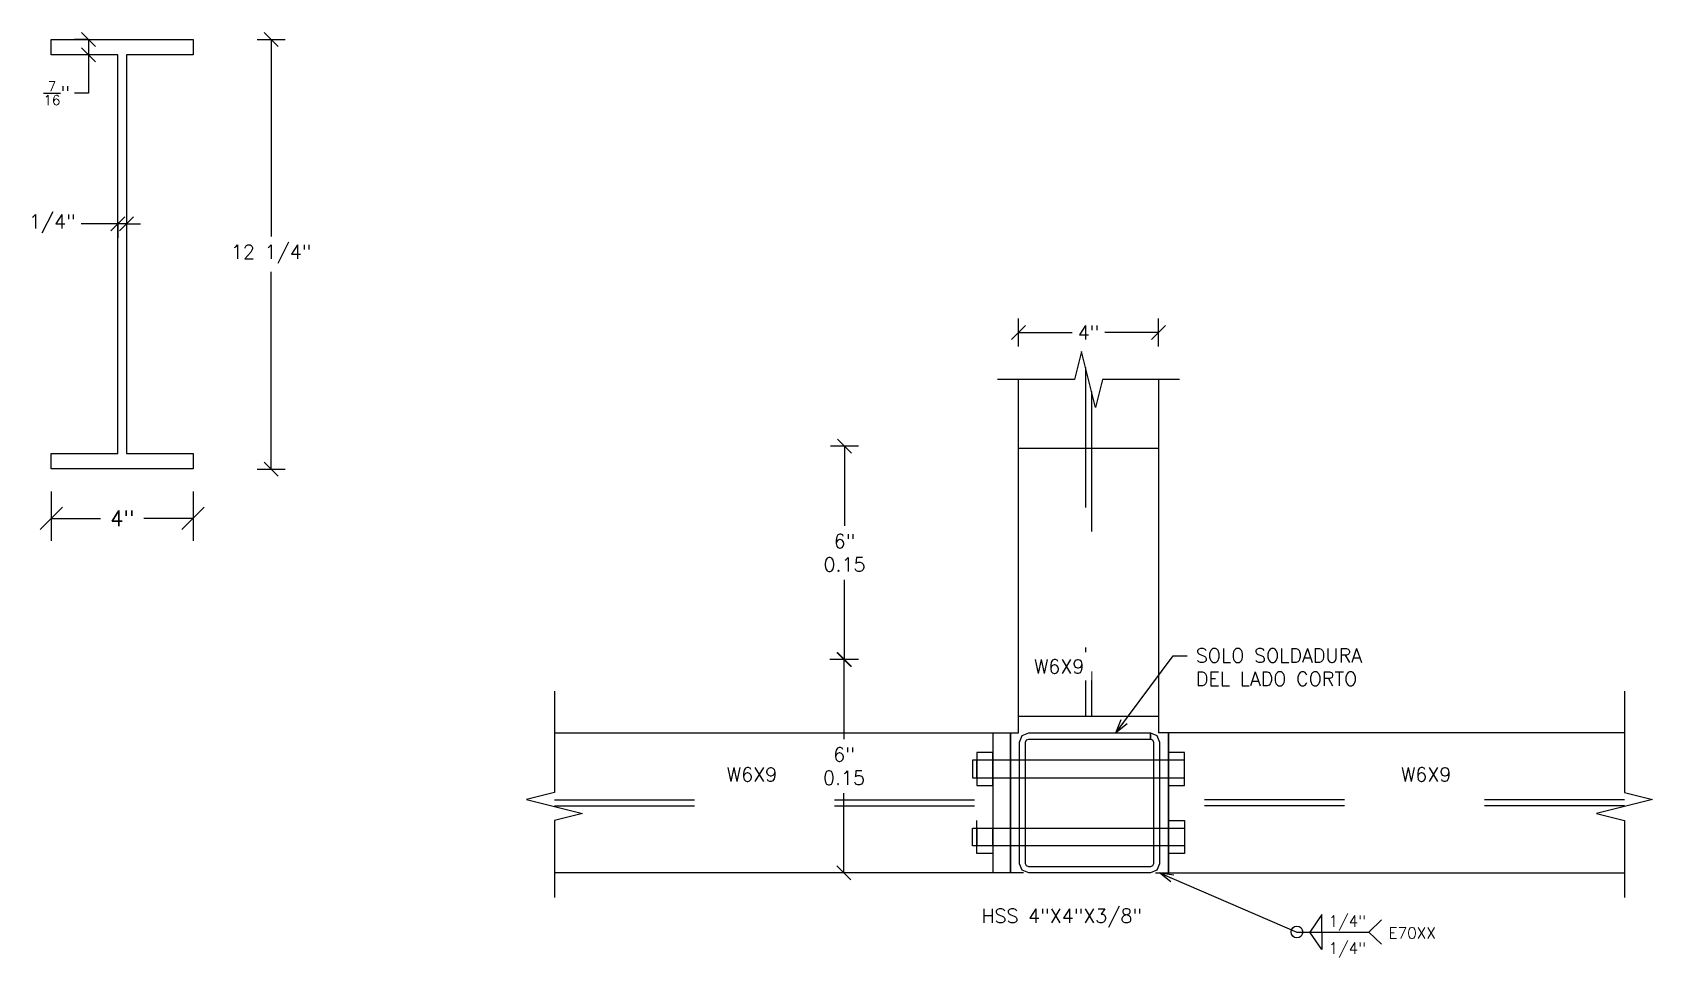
# Model space of a CAD drawing. Header units: metres. Extents: x -44 to 358, y -286 to 66.
# Drawn here: x 147.096 to 148.253, y 9.859 to 10.52 of the extents above; entities that cross this region are included whole.
import ezdxf

# ---------------------------------------------------------------- set-up
doc = ezdxf.new("R2010")
doc.units = ezdxf.units.M
doc.header["$LTSCALE"] = 0.3
doc.header["$PDMODE"] = 3
doc.linetypes.add('DASHED', pattern=[0.75, 0.5, -0.25])
for name, color, linetype in [('CONNECTORS', 7, 'Continuous'), ('DEFAULT', 7, 'Continuous'), ('DIMTEXTO', 4, 'Continuous'), ('MEMBERS', 7, 'Continuous'), ('Vigas Perfil', 1, 'Continuous')]:
    doc.layers.add(name, color=color, linetype=linetype)
doc.styles.add('RomanS', font='romans.shx')
doc.styles.add('SMPLEX', font='simplex.shx')
doc.dimstyles.new('BD-08', dxfattribs={"dimscale": 0.08, "dimtxt": 0.14, "dimasz": 0.2, "dimexe": 0.2, "dimexo": 0.2, "dimgap": 0.1, "dimtad": 0, "dimtih": 1, "dimtoh": 1, "dimzin": 0, "dimdsep": 46, "dimtxsty": 'RomanS', "dimblk1": 'OBLIQUE', "dimblk2": 'OBLIQUE', "dimsah": 1, "dimcen": 0.2, "dimclrd": 4, "dimclre": 4, "dimclrt": 4, "dimadec": 0, "dimazin": 0, "dimtfac": 1, "dimtmove": 0, "dimatfit": 3, "dimldrblk": 'OPEN30', "dimfxl": 1, "dimtfill": 1, "dimtolj": 1, "dimtzin": 0, "dimarcsym": 0})
doc.dimstyles.new('D-5', dxfattribs={"dimscale": 0.05, "dimtxt": 0.2, "dimasz": 0.2, "dimexe": 0.2, "dimexo": 0.2, "dimgap": 0.1, "dimtad": 0, "dimtih": 1, "dimtoh": 1, "dimzin": 0, "dimdsep": 46, "dimtxsty": 'SMPLEX', "dimblk1": 'OBLIQUE', "dimblk2": 'OBLIQUE', "dimsah": 1, "dimcen": 0.2, "dimclrd": 4, "dimclre": 4, "dimclrt": 4, "dimadec": 0, "dimazin": 0, "dimtfac": 1, "dimtmove": 0, "dimatfit": 3, "dimldrblk": 'OPEN30', "dimfxl": 0.2, "dimfxlon": 1, "dimtolj": 1, "dimtzin": 0, "dimarcsym": 0})

# ---------------------------------------------------------------- blocks, each defined once
blk = doc.blocks.new('_OBLIQUE')
at = {"color": 0, "linetype": 'ByBlock'}
blk.add_line((-0.5, -0.5), (0.5, 0.5), dxfattribs=at)
blk = doc.blocks.new('*D355')
at = {"layer": 'DEFPOINTS', "color": 0, "linetype": 'Continuous', "transparency": 16777216}
for p in [(147.9005, 10.3054), (147.8004, 10.1729), (147.9005, 10.1729)]:
    blk.add_point(p, dxfattribs=at)
at = {"layer": 'DIMTEXTO', "color": 4, "linetype": 'Continuous', "lineweight": -2, "transparency": 16777216}
for p, q in [((147.8004, 10.2954), (147.8004, 10.3154)), ((147.9005, 10.2954), (147.9005, 10.3154)), ((147.8004, 10.3054), (147.8388, 10.3054)), ((147.9005, 10.3054), (147.8621, 10.3054))]:
    blk.add_line(p, q, dxfattribs=at)
at = {"layer": 'DIMTEXTO', "color": 4, "linetype": 'Continuous', "lineweight": -2, "transparency": 16777216, "xscale": 0.01, "yscale": 0.01, "zscale": 0.01, "rotation": 180}
blk.add_blockref('_OBLIQUE', (147.8004, 10.3054), dxfattribs=at)
at = {"layer": 'DIMTEXTO', "color": 4, "linetype": 'Continuous', "lineweight": -2, "transparency": 16777216, "xscale": 0.01, "yscale": 0.01, "zscale": 0.01}
blk.add_blockref('_OBLIQUE', (147.9005, 10.3054), dxfattribs=at)
at = {"layer": 'DIMTEXTO', "color": 4, "linetype": 'Continuous', "lineweight": 0, "transparency": 16777216, "insert": (147.8504, 10.3054), "char_height": 0.01, "attachment_point": 5, "style": 'SMPLEX'}
blk.add_mtext('\\A1;4" ', dxfattribs=at)
blk = doc.blocks.new('_Open30')
at = {"color": 0, "lineweight": -2}
for p, q in [((-1, 0.268), (0, 0)), ((0, 0), (-1, -0.268)), ((0, 0), (-1, 0))]:
    blk.add_line(p, q, dxfattribs=at)
blk = doc.blocks.new('*D356')
at = {"layer": 'DEFPOINTS', "color": 0, "transparency": 16777216}
for p in [(147.7011, 10.2243), (147.6762, 10.0719), (147.7011, 10.0719)]:
    blk.add_point(p, dxfattribs=at)
at = {"layer": 'DIMTEXTO', "color": 4, "lineweight": -2, "transparency": 16777216}
for p, q in [((147.6862, 10.2243), (147.6662, 10.2243)), ((147.6762, 10.2243), (147.6762, 10.1674)), ((147.6762, 10.0719), (147.6762, 10.1288)), ((147.6862, 10.0719), (147.6662, 10.0719))]:
    blk.add_line(p, q, dxfattribs=at)
at = {"layer": 'DIMTEXTO', "color": 4, "lineweight": -2, "transparency": 16777216, "xscale": 0.01, "yscale": 0.01, "zscale": 0.01}
for p, rotation in [((147.6762, 10.2243), 90), ((147.6762, 10.0719), 270)]:
    blk.add_blockref('_OBLIQUE', p, dxfattribs=dict(at, rotation=rotation))
at = {"layer": 'DIMTEXTO', "color": 4, "transparency": 16777216, "insert": (147.6762, 10.1481), "char_height": 0.01, "attachment_point": 5, "style": 'SMPLEX'}
blk.add_mtext('\\A1;6"\\P0.15', dxfattribs=at)
blk = doc.blocks.new('*D357')
at = {"layer": 'DEFPOINTS', "color": 0, "linetype": 'Continuous', "transparency": 16777216}
for p in [(147.6758, 10.0719), (147.7111, 10.0719), (147.8135, 9.9195)]:
    blk.add_point(p, dxfattribs=at)
at = {"layer": 'DIMTEXTO', "color": 4, "linetype": 'Continuous', "lineweight": -2, "transparency": 16777216}
for p, q in [((147.6858, 10.0719), (147.6658, 10.0719)), ((147.6758, 10.0719), (147.6758, 10.015)), ((147.6758, 9.9195), (147.6758, 9.9764)), ((147.6858, 9.9195), (147.6658, 9.9195))]:
    blk.add_line(p, q, dxfattribs=at)
at = {"layer": 'DIMTEXTO', "color": 4, "linetype": 'Continuous', "lineweight": -2, "transparency": 16777216, "xscale": 0.01, "yscale": 0.01, "zscale": 0.01}
for p, rotation in [((147.6758, 10.0719), 90), ((147.6758, 9.9195), 270)]:
    blk.add_blockref('_OBLIQUE', p, dxfattribs=dict(at, rotation=rotation))
at = {"layer": 'DIMTEXTO', "color": 4, "linetype": 'Continuous', "lineweight": 0, "transparency": 16777216, "insert": (147.6758, 9.9957), "char_height": 0.01, "attachment_point": 5, "style": 'SMPLEX'}
blk.add_mtext('\\A1;6" \\P0.15', dxfattribs=at)
blk = doc.blocks.new('*D498')
at = {"layer": 'DEFPOINTS', "color": 0, "transparency": 16777216}
for p in [(147.1571, 10.3851), (147.1571, 10.3831), (147.1634, 10.3839)]:
    blk.add_point(p, dxfattribs=at)
at = {"layer": 'DIMTEXTO', "color": 4, "lineweight": -2, "transparency": 16777216}
for p, q in [((147.1571, 10.3831), (147.131, 10.3831)), ((147.1571, 10.3831), (147.1571, 10.3731)), ((147.1634, 10.3831), (147.1571, 10.3831)), ((147.1634, 10.3831), (147.1634, 10.3731)), ((147.1634, 10.3831), (147.1734, 10.3831))]:
    blk.add_line(p, q, dxfattribs=at)
at = {"layer": 'DIMTEXTO', "color": 4, "lineweight": -2, "transparency": 16777216, "xscale": 0.01, "yscale": 0.01, "zscale": 0.01}
blk.add_blockref('_OBLIQUE', (147.1571, 10.3831), dxfattribs=at)
at = {"layer": 'DIMTEXTO', "color": 4, "lineweight": -2, "transparency": 16777216, "xscale": 0.01, "yscale": 0.01, "zscale": 0.01, "rotation": 180}
blk.add_blockref('_OBLIQUE', (147.1634, 10.3831), dxfattribs=at)
at = {"layer": 'DIMTEXTO', "color": 4, "transparency": 16777216, "insert": (147.1102, 10.3831), "char_height": 0.01, "attachment_point": 5, "style": 'SMPLEX'}
blk.add_mtext('\\A1;{\\H1x;1/4}"', dxfattribs=at)
blk = doc.blocks.new('*D499')
at = {"layer": 'DEFPOINTS', "color": 0, "transparency": 16777216}
for p in [(147.2396, 10.5149), (147.2319, 10.208), (147.2666, 10.208)]:
    blk.add_point(p, dxfattribs=at)
at = {"layer": 'DIMTEXTO', "color": 4, "lineweight": -2, "transparency": 16777216}
for p, q in [((147.2566, 10.5149), (147.2766, 10.5149)), ((147.2666, 10.5149), (147.2666, 10.3741)), ((147.2666, 10.208), (147.2666, 10.3488)), ((147.2566, 10.208), (147.2766, 10.208))]:
    blk.add_line(p, q, dxfattribs=at)
at = {"layer": 'DIMTEXTO', "color": 4, "lineweight": -2, "transparency": 16777216, "xscale": 0.01, "yscale": 0.01, "zscale": 0.01}
for p, rotation in [((147.2666, 10.5149), 90), ((147.2666, 10.208), 270)]:
    blk.add_blockref('_OBLIQUE', p, dxfattribs=dict(at, rotation=rotation))
at = {"layer": 'DIMTEXTO', "color": 4, "transparency": 16777216, "insert": (147.2666, 10.3615), "char_height": 0.01, "attachment_point": 5, "style": 'SMPLEX'}
blk.add_mtext('\\A1;12 1/4" ', dxfattribs=at)
blk = doc.blocks.new('*D500')
at = {"layer": 'DEFPOINTS', "color": 0, "transparency": 16777216}
for p in [(147.1409, 10.5149), (147.1362, 10.5038), (147.141, 10.5038)]:
    blk.add_point(p, dxfattribs=at)
at = {"layer": 'DIMTEXTO', "color": 4, "lineweight": -2, "transparency": 16777216}
for p, q in [((147.1362, 10.5149), (147.1262, 10.5149)), ((147.1362, 10.5149), (147.1362, 10.5038)), ((147.1362, 10.5038), (147.1262, 10.5038)), ((147.1362, 10.5038), (147.1362, 10.4764)), ((147.1362, 10.4764), (147.1262, 10.4764))]:
    blk.add_line(p, q, dxfattribs=at)
at = {"layer": 'DIMTEXTO', "color": 4, "lineweight": -2, "transparency": 16777216, "xscale": 0.01, "yscale": 0.01, "zscale": 0.01}
for p, rotation in [((147.1362, 10.5149), 90), ((147.1362, 10.5038), 270)]:
    blk.add_blockref('_OBLIQUE', p, dxfattribs=dict(at, rotation=rotation))
at = {"layer": 'DIMTEXTO', "color": 4, "transparency": 16777216, "insert": (147.1135, 10.4764), "char_height": 0.01, "attachment_point": 5, "style": 'SMPLEX'}
blk.add_mtext('\\A1;{\\H0.7x;\\S7/16;\\H1.4286x;"}', dxfattribs=at)
blk = doc.blocks.new('*D501')
at = {"layer": 'DEFPOINTS', "color": 0, "transparency": 16777216}
for p in [(147.1096, 10.208), (147.2109, 10.208), (147.2109, 10.1727)]:
    blk.add_point(p, dxfattribs=at)
at = {"layer": 'DIMTEXTO', "color": 4, "lineweight": -2, "transparency": 16777216}
for p, q in [((147.1096, 10.192), (147.1096, 10.1567)), ((147.2109, 10.192), (147.2109, 10.1567)), ((147.1096, 10.1727), (147.1448, 10.1727)), ((147.2109, 10.1727), (147.1757, 10.1727))]:
    blk.add_line(p, q, dxfattribs=at)
at = {"layer": 'DIMTEXTO', "color": 4, "lineweight": -2, "transparency": 16777216, "xscale": 0.016, "yscale": 0.016, "zscale": 0.016, "rotation": 180}
blk.add_blockref('_OBLIQUE', (147.1096, 10.1727), dxfattribs=at)
at = {"layer": 'DIMTEXTO', "color": 4, "lineweight": -2, "transparency": 16777216, "xscale": 0.016, "yscale": 0.016, "zscale": 0.016}
blk.add_blockref('_OBLIQUE', (147.2109, 10.1727), dxfattribs=at)
at = {"layer": 'DIMTEXTO', "color": 4, "transparency": 16777216, "insert": (147.1603, 10.1727), "char_height": 0.0112, "attachment_point": 5, "style": 'SMPLEX', "bg_fill": 3, "box_fill_scale": 1.1, "bg_fill_color": 256, "bg_fill_true_color": 13158600, "bg_fill_transparency": 0}
blk.add_mtext('\\A1;4"', dxfattribs=at)

msp = doc.modelspace()

# ---------------------------------------------------------------- linework, layer by layer
at = {"layer": 'CONNECTORS', "color": 3, "linetype": 'Continuous', "ltscale": 0.1}
for p, q in [((147.9004603, 10.2226748), (147.8003846, 10.2226748)), ((147.8003846, 10.0314194), (147.9004603, 10.0314194)), ((147.7821723, 10.0195129), (147.7821723, 9.9194371)), ((147.7948724, 10.0195129), (147.7948724, 9.9194371)), ((147.7948724, 9.9194371), (147.7948724, 10.0195129)), ((147.9075722, 10.0195129), (147.9075722, 9.9194371)), ((147.9075722, 9.9194371), (147.9075722, 10.0195129))]:
    msp.add_line(p, q, dxfattribs=at)
at = {"layer": 'DEFAULT', "color": 8, "linetype": 'Continuous', "ltscale": 0.1}
for p, q in [((147.7707423, 10.000113), (147.7675672, 10.000113)), ((147.7675672, 10.000113), (147.7675672, 9.987413)), ((147.7821723, 10.0055105), (147.7707423, 10.0055105)), ((147.7707423, 10.0055105), (147.7707423, 9.9820155)), ((147.7821723, 10.000113), (147.7707423, 10.000113)), ((147.7707423, 10.000113), (147.7707423, 9.987413)), ((147.7707423, 9.987413), (147.7707423, 10.000113)), ((147.7821723, 9.9820155), (147.7821723, 10.0055105)), ((147.9075722, 10.000113), (147.7821723, 10.000113)), ((147.7821723, 10.000113), (147.7821723, 9.987413)), ((147.7821723, 9.987413), (147.7821723, 10.000113)), ((147.9190022, 10.0055105), (147.9075722, 10.0055105)), ((147.9075722, 10.0055105), (147.9075722, 9.9820155)), ((147.9075722, 9.987413), (147.9075722, 10.000113)), ((147.9190022, 10.000113), (147.9075722, 10.000113)), ((147.9075722, 10.000113), (147.9075722, 9.987413)), ((147.9190022, 9.9820155), (147.9190022, 10.0055105)), ((147.9190022, 9.987413), (147.9190022, 10.000113)), ((147.7675672, 9.987413), (147.7707423, 9.987413)), ((147.7707423, 9.987413), (147.7821723, 9.987413)), ((147.7707423, 9.9820155), (147.7821723, 9.9820155)), ((147.7821723, 9.987413), (147.9075722, 9.987413)), ((147.9075722, 9.987413), (147.9190022, 9.987413)), ((147.9075722, 9.9820155), (147.9190022, 9.9820155)), ((147.7707423, 9.9334396), (147.7707423, 9.9569346)), ((147.7821723, 9.9569346), (147.7821723, 9.9334396)), ((147.9075722, 9.9569346), (147.9190022, 9.9569346)), ((147.9190022, 9.9569346), (147.9190022, 9.9334396)), ((147.7675672, 9.9515371), (147.7707423, 9.9515371)), ((147.7675672, 9.9388371), (147.7675672, 9.9515371)), ((147.7707423, 9.9515371), (147.7821723, 9.9515371)), ((147.7707423, 9.9388371), (147.7707423, 9.9515371)), ((147.7707423, 9.9515371), (147.7707423, 9.9388371)), ((147.7821723, 9.9515371), (147.9075722, 9.9515371)), ((147.7821723, 9.9388371), (147.7821723, 9.9515371)), ((147.7821723, 9.9515371), (147.7821723, 9.9388371)), ((147.9075722, 9.9515371), (147.9190022, 9.9515371)), ((147.9190022, 9.9515371), (147.9190022, 9.9388371)), ((147.7707423, 9.9388371), (147.7675672, 9.9388371)), ((147.7821723, 9.9388371), (147.7707423, 9.9388371)), ((147.7821723, 9.9334396), (147.7707423, 9.9334396)), ((147.9075722, 9.9388371), (147.7821723, 9.9388371)), ((147.9190022, 9.9388371), (147.9075722, 9.9388371)), ((147.9190022, 9.9334396), (147.9075722, 9.9334396))]:
    msp.add_line(p, q, dxfattribs=at)
at = {"layer": 'DIMTEXTO'}
for p, q in [((148.0171968, 9.8898206), (148.0085092, 9.8772278)), ((148.0171968, 9.8772278), (148.0171968, 9.8898206)), ((148.050652, 9.8772278), (148.0598986, 9.8859503)), ((148.0171968, 9.864635), (148.0085092, 9.8772278)), ((148.0171968, 9.8772278), (148.0171968, 9.864635)), ((148.050652, 9.8772278), (148.0598986, 9.8685053))]:
    msp.add_line(p, q, dxfattribs=at)
msp.add_circle((147.9993478, 9.8772278), 0.004175, dxfattribs=at)
at = {"layer": 'MEMBERS', "color": 9, "linetype": 'DASHED', "ltscale": 0.01}
for p, q in [((147.8482634, 10.2805867), (147.8482634, 10.0314194)), ((147.8525815, 10.2633147), (147.8525815, 10.0314194)), ((147.4690184, 9.9716719), (147.8012223, 9.9716719)), ((147.4690184, 9.9673539), (147.8012223, 9.9673539)), ((148.2334263, 9.9716719), (147.9012223, 9.9716719)), ((148.2334263, 9.9673539), (147.9012223, 9.9673539))]:
    msp.add_line(p, q, dxfattribs=at)
at = {"layer": 'MEMBERS', "color": 5, "linetype": 'Continuous', "ltscale": 0.1}
for points in [[(147.9154717, 10.2719507), (147.8604301, 10.2719507), (147.8554262, 10.2519355), (147.8454188, 10.2919659), (147.8404149, 10.2719507), (147.7853732, 10.2719507)], [(147.4690184, 10.0492557), (147.4690184, 9.9770111), (147.4490032, 9.9720072), (147.4890335, 9.9619997), (147.4690184, 9.9569958), (147.4690184, 9.9019541)], [(148.2334263, 10.0492557), (148.2334263, 9.9770111), (148.2534415, 9.9720072), (148.2134112, 9.9619997), (148.2334263, 9.9569958), (148.2334263, 9.9019541)]]:
    msp.add_lwpolyline(points, dxfattribs=at)
at = {"layer": 'Vigas Perfil'}
for p, q in [((147.8003846, 10.0194751), (147.8003846, 10.2719507)), ((147.9004603, 10.2719507), (147.9004603, 10.0195507)), ((147.4690184, 10.0195507), (147.8003846, 10.0195507)), ((147.8012223, 10.0129314), (147.8031389, 10.0175584)), ((147.8012223, 9.9260187), (147.8012223, 10.0129314)), ((147.8031389, 10.0175584), (147.8077661, 10.0194751)), ((147.8055848, 10.0129314), (147.8062236, 10.0144737)), ((147.8055848, 9.9260187), (147.8055848, 10.0129314)), ((147.8062236, 10.0144737), (147.8077661, 10.0151125)), ((147.8077661, 10.0194751), (147.8946786, 10.0194751)), ((147.8077661, 10.0151125), (147.8946786, 10.0151125)), ((147.8946786, 10.0194751), (147.8993058, 10.0175584)), ((147.8946786, 10.0194751), (147.8946786, 10.0151125)), ((147.8946786, 10.0151125), (147.8946786, 10.0194751)), ((147.8946786, 10.0151125), (147.896221, 10.0144737)), ((147.896221, 10.0144737), (147.8968599, 10.0129314)), ((147.8968599, 10.0129314), (147.8968599, 9.9260187)), ((147.8993058, 10.0175584), (147.9012223, 10.0129314)), ((148.2334263, 10.0195507), (147.9004603, 10.0195507)), ((147.9012223, 10.0129314), (147.9012223, 9.9260187)), ((147.8041802, 9.919475), (147.4690184, 9.919475)), ((147.8031389, 9.9213916), (147.8012223, 9.9260187)), ((147.8077661, 9.919475), (147.8031389, 9.9213916)), ((147.8062236, 9.9244763), (147.8055848, 9.9260187)), ((147.8077661, 9.9238375), (147.8062236, 9.9244763)), ((147.8946786, 9.9238375), (147.8077661, 9.9238375)), ((147.8946786, 9.919475), (147.8077661, 9.919475)), ((147.896221, 9.9244763), (147.8946786, 9.9238375)), ((147.8993058, 9.9213916), (147.8946786, 9.919475)), ((147.8968599, 9.9260187), (147.896221, 9.9244763)), ((147.8982645, 9.919475), (148.2334263, 9.919475)), ((147.9012223, 9.9260187), (147.8993058, 9.9213916))]:
    msp.add_line(p, q, dxfattribs=at)
msp.add_lwpolyline([(147.1096034, 10.2191446), (147.1570784, 10.2191446), (147.1570784, 10.5037817), (147.1096034, 10.5037817), (147.1096034, 10.5148942), (147.2109034, 10.5148942), (147.2109034, 10.5037817), (147.1634284, 10.5037817), (147.1634284, 10.2191446), (147.2109034, 10.2191446), (147.2109034, 10.2080321), (147.1096034, 10.2080321), (147.1096034, 10.2191446)], dxfattribs=at)

# ---------------------------------------------------------------- texts
at = {"layer": 'DIMTEXTO', "color": 4, "linetype": 'Continuous', "lineweight": 0, "char_height": 0.01, "attachment_point": 4, "style": 'SMPLEX', "bg_fill": 2}
for s, insert in [('\\A1;W6X9', (147.5921143, 9.9897445)), ('\\A1;W6X9', (148.0736637, 9.9897445)), ('\\A1;HSS 4"X4"X3/8"', (147.7738962, 9.8870684))]:
    msp.add_mtext(s, dxfattribs=dict(at, insert=insert))
at = {"layer": 'DIMTEXTO', "color": 4, "linetype": 'Continuous', "lineweight": 0, "char_height": 0.008, "attachment_point": 4, "style": 'SMPLEX'}
for s, insert in [('\\A1;1/4" ', (148.0219279, 9.88368)), ('\\A1;E70XX', (148.0647708, 9.8765212)), ('\\A1;1/4" ', (148.0219279, 9.8642939))]:
    msp.add_mtext(s, dxfattribs=dict(at, insert=insert))

# ---------------------------------------------------------------- dimensions: what is measured, and where the dimension line sits
at = {"layer": 'DIMTEXTO'}
dim = msp.add_linear_dim(base=(147.1362037, 10.5037817), p1=(147.1409183, 10.5148942), p2=(147.1410357, 10.5037817), angle=90, text='{\\H0.7x;\\S7/16;\\H1.4286x;"}', dimstyle='D-5', dxfattribs=at)
dim.commit()
dim.dimension.update_dxf_attribs({"geometry": '*D500', "text_midpoint": (147.1134656, 10.4764374), "dimtype": 160})
for base, p1, p2, angle, text, picture, middle in [((147.2666426, 10.2080321), (147.2396336, 10.5148942), (147.2318904, 10.2080321), 90, '12 1/4" ', '*D499', (147.2666426, 10.3614631)), ((147.6761736, 10.0718747), (147.7011037, 10.2242743), (147.7011037, 10.0718747), 270, '6"\\P<>', '*D356', (147.6761736, 10.1480745))]:
    dim = msp.add_linear_dim(base=base, p1=p1, p2=p2, angle=angle, text=text, dimstyle='D-5', dxfattribs=at)
    dim.commit()
    dim.dimension.update_dxf_attribs({"geometry": picture, "text_midpoint": middle})
dim = msp.add_linear_dim(base=(147.1570784, 10.3831297), p1=(147.1634284, 10.3838961), p2=(147.1570784, 10.3850614), text='{\\H1x;1/4}"', dimstyle='D-5', dxfattribs=at)
dim.commit()
dim.dimension.update_dxf_attribs({"geometry": '*D498', "text_midpoint": (147.1102383, 10.3831297), "dimtype": 160})
at = {"layer": 'DIMTEXTO', "linetype": 'Continuous', "lineweight": 0}
for base, p1, p2, angle, text, picture, middle in [((147.9004603, 10.3053609), (147.8003846, 10.1728812), (147.9004603, 10.1728812), 180, '4" ', '*D355', (147.8504225, 10.3053609)), ((147.6758333, 10.0718747), (147.8134655, 9.919475), (147.7111039, 10.0718747), 270, '6" \\P0.15', '*D357', (147.6758333, 9.9956748))]:
    dim = msp.add_linear_dim(base=base, p1=p1, p2=p2, angle=angle, text=text, dimstyle='D-5', dxfattribs=at)
    dim.commit()
    dim.dimension.update_dxf_attribs({"geometry": picture, "text_midpoint": middle})

# ---------------------------------------------------------------- leaders
at = {"layer": 'DIMTEXTO'}
msp.add_leader([(147.8699596, 10.0194751), (147.9109596, 10.0744194), (147.9209596, 10.0744194)], dimstyle='D-5', override={"dimgap": 0.1, "dimtad": 0}, dxfattribs=at)
msp.add_leader([(147.9012223, 9.9195083), (147.9993478, 9.8772278), (148.050652, 9.8772278)], dimstyle='D-5', dxfattribs=at)

# ---------------------------------------------------------------- next in the draw order: texts
at = {"layer": 'DIMTEXTO', "color": 4, "linetype": 'Continuous', "lineweight": 0, "char_height": 0.01, "attachment_point": 4, "style": 'SMPLEX', "bg_fill": 2}
for s, insert in [('\\A1;SOLO SOLDADURA \\PDEL LADO CORTO', (147.9271498, 10.0664194)), ('\\A1;W6X9', (147.8114907, 10.0669555))]:
    msp.add_mtext(s, dxfattribs=dict(at, insert=insert))

# ---------------------------------------------------------------- next in the draw order: dimensions: what is measured, and where the dimension line sits
at = {"layer": 'DIMTEXTO'}
dim = msp.add_linear_dim(base=(147.2109034, 10.1727237), p1=(147.1096034, 10.2080321), p2=(147.2109034, 10.2080321), text='4"', dimstyle='BD-08', override={"dimtxsty": 'SMPLEX'}, dxfattribs=at)
dim.commit()
dim.dimension.update_dxf_attribs({"geometry": '*D501', "text_midpoint": (147.1602534, 10.1727237)})

doc.saveas('drawing.dxf')
